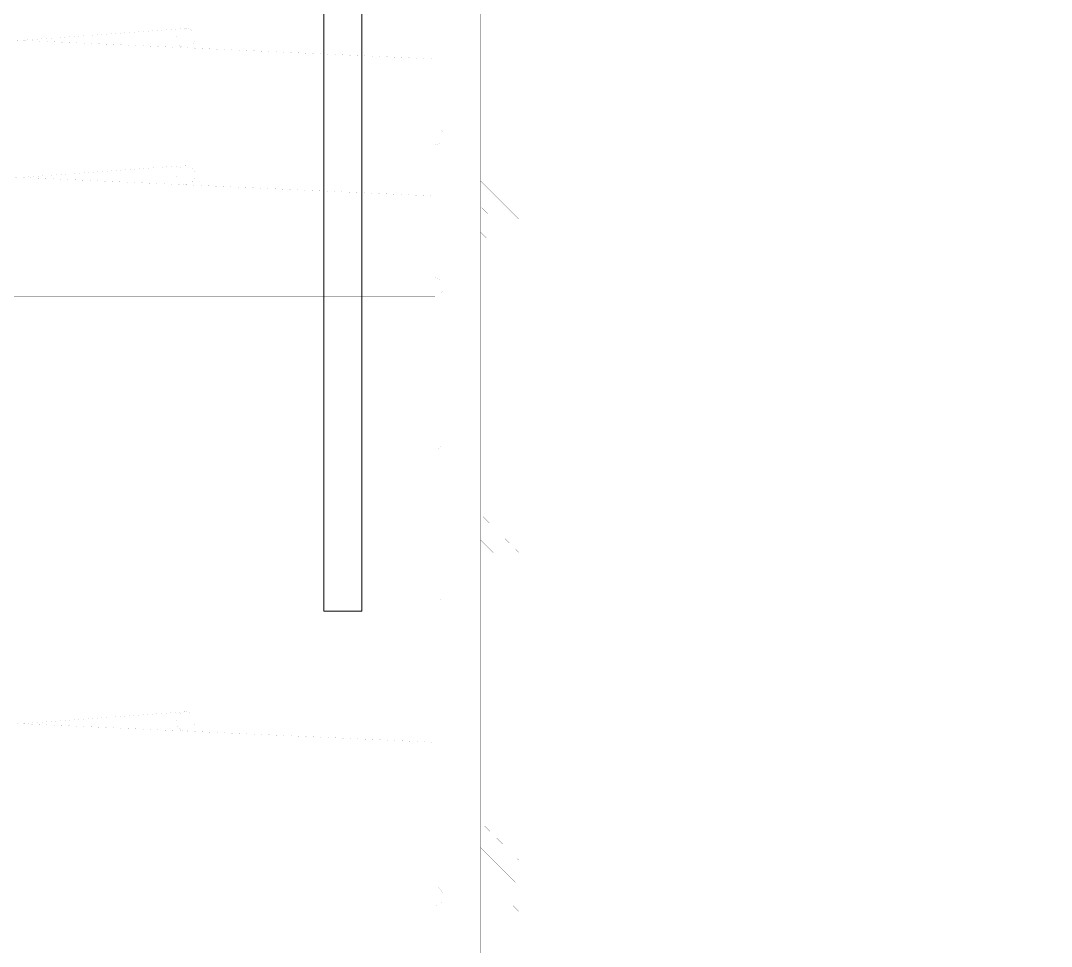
# Model space of a CAD drawing. Header units: millimetres. Extents: x -2171 to 1563, y -1758 to -1505.
# Drawn here: x 1395.934 to 1397.881, y -1597.589 to -1595.841 of the extents above; entities that cross this region are included whole.
import ezdxf

# ---------------------------------------------------------------- set-up
doc = ezdxf.new("R2010")
doc.units = ezdxf.units.MM
doc.layers.add('A-ANNO-DIMS', color=1, linetype='Continuous', lineweight=9)
doc.layers.add('Tablet', color=7, linetype='Continuous', true_color=0x0180ff)

msp = doc.modelspace()

# ---------------------------------------------------------------- linework, layer by layer
at = {"layer": 'A-ANNO-DIMS', "color": 94, "linetype": 'Continuous', "ltscale": 0.5}
for points in [[(1396.5067, -1596.9561), (1396.5067, -1592.9659)], [(1396.5786, -1592.9659), (1396.5786, -1596.9561)], [(1396.5067, -1596.9561), (1396.5786, -1596.9561)]]:
    msp.add_lwpolyline(points, dxfattribs=at)
at = {"layer": 'Tablet', "color": 96, "true_color": 0x018001, "const_width": 0.0000431}
for points in [[(1396.111, -1592.7512), (1396.111, -1603.5324), (1396.0571, -1603.5324), (1396.0571, -1592.7512)], [(1396.677, -1592.7512), (1396.677, -1603.5324), (1396.6052, -1603.5324), (1396.6052, -1592.7512)]]:
    msp.add_lwpolyline(points, dxfattribs=at)
at = {"layer": 'Tablet', "color": 150, "true_color": 0x0180ff}
msp.add_lwpolyline([(1396.8028, -1603.5324, 0.0000431, 0.0000431, 0), (1396.8028, -1593.3621, 0.0000431, 0.0000431, 0), (1397.8809, -1593.3621, 0.0000431, 0.0000431, 0), (1397.8809, -1593.434, 0.0000431, 0.0000431, 0), (1396.8747, -1593.434, 0.0000431, 0.0000431, 0), (1396.8747, -1603.5324, 0.0000431, 0.0000431, 0)], format="xyseb", close=True, dxfattribs=at)
at = {"layer": 'Tablet', "color": 96, "true_color": 0x018001}
for points in [[(1396.8028, -1595.8535, 0.0000431, 0.0000431, 0), (1396.8747, -1595.9254, 0.0000431, 0.0000431, 0)], [(1396.8452, -1595.8475, 0.0000431, 0.0000431, 0), (1396.8694, -1595.8717, 0.0000431, 0.0000431, 0)], [(1396.2458, -1595.8562, 0.0000431, 0.0000431, 0), (1395.9354, -1595.8786, 0.0000431, 0.0000431, 0)], [(1396.2638, -1595.8741, 0.0000431, 0.0000431, 0), (1396.2634, -1595.8776, 0.0000431, 0.0000431, 0), (1396.2624, -1595.881, 0.0000431, 0.0000431, 0), (1396.2607, -1595.8841, 0.0000431, 0.0000431, 0), (1396.2585, -1595.8868, 0.0000431, 0.0000431, 0), (1396.2558, -1595.8891, 0.0000431, 0.0000431, 0), (1396.2527, -1595.8907, 0.0000431, 0.0000431, 0), (1396.2493, -1595.8918, 0.0000431, 0.0000431, 0), (1396.2458, -1595.8921, 0.0000431, 0.0000431, 0), (1396.2423, -1595.8918, 0.0000431, 0.0000431, 0), (1396.2389, -1595.8907, 0.0000431, 0.0000431, 0), (1396.2358, -1595.8891, 0.0000431, 0.0000431, 0), (1396.2331, -1595.8868, 0.0000431, 0.0000431, 0), (1396.2308, -1595.8841, 0.0000431, 0.0000431, 0), (1396.2292, -1595.881, 0.0000431, 0.0000431, 0), (1396.2282, -1595.8776, 0.0000431, 0.0000431, 0), (1396.2278, -1595.8741, 0.0000431, 0.0000431, 0), (1396.2282, -1595.8706, 0.0000431, 0.0000431, 0), (1396.2292, -1595.8673, 0.0000431, 0.0000431, 0), (1396.2308, -1595.8642, 0.0000431, 0.0000431, 0), (1396.2331, -1595.8614, 0.0000431, 0.0000431, 0), (1396.2358, -1595.8592, 0.0000431, 0.0000431, 0), (1396.2389, -1595.8575, 0.0000431, 0.0000431, 0), (1396.2423, -1595.8565, 0.0000431, 0.0000431, 0), (1396.2458, -1595.8562, 0.0000431, 0.0000431, 0), (1396.2493, -1595.8565, 0.0000431, 0.0000431, 0), (1396.2527, -1595.8575, 0.0000431, 0.0000431, 0), (1396.2558, -1595.8592, 0.0000431, 0.0000431, 0), (1396.2585, -1595.8614, 0.0000431, 0.0000431, 0), (1396.2607, -1595.8642, 0.0000431, 0.0000431, 0), (1396.2624, -1595.8673, 0.0000431, 0.0000431, 0), (1396.2634, -1595.8706, 0.0000431, 0.0000431, 0), (1396.2638, -1595.8741, 0.0000431, 0.0000431, 0)], [(1395.9152, -1595.8777, 0.0000431, 0.0000431, 0), (1396.713, -1595.9137, 0.0000431, 0.0000431, 0)], [(1396.8028, -1595.9019, 0.0000431, 0.0000431, 0), (1396.821, -1595.9201, 0.0000431, 0.0000431, 0)], [(1396.8028, -1595.9503, 0.0000431, 0.0000431, 0), (1396.8747, -1596.0222, 0.0000431, 0.0000431, 0)], [(1396.8331, -1595.9322, 0.0000431, 0.0000431, 0), (1396.8573, -1595.9564, 0.0000431, 0.0000431, 0)], [(1396.8694, -1595.9685, 0.0000431, 0.0000431, 0), (1396.8747, -1595.9738, 0.0000431, 0.0000431, 0)], [(1396.8028, -1595.9987, 0.0000431, 0.0000431, 0), (1396.8089, -1596.0048, 0.0000431, 0.0000431, 0)], [(1396.821, -1596.0169, 0.0000431, 0.0000431, 0), (1396.8452, -1596.0411, 0.0000431, 0.0000431, 0)], [(1395.4695, -1596.0394, 0.0000431, 0.0000431, 0), (1396.7166, -1596.0394, 0.0000431, 0.0000431, 0), (1396.7191, -1596.0397, 0.0000431, 0.0000431, 0), (1396.7215, -1596.0403, 0.0000431, 0.0000431, 0), (1396.7238, -1596.0414, 0.0000431, 0.0000431, 0), (1396.7258, -1596.0428, 0.0000431, 0.0000431, 0), (1396.7276, -1596.0446, 0.0000431, 0.0000431, 0), (1396.729, -1596.0466, 0.0000431, 0.0000431, 0), (1396.7301, -1596.0489, 0.0000431, 0.0000431, 0), (1396.7307, -1596.0513, 0.0000431, 0.0000431, 0), (1396.7309, -1596.0538, 0.0000431, 0.0000431, 0), (1396.7309, -1596.061, 0.0000431, 0.0000431, 0), (1396.7307, -1596.0635, 0.0000431, 0.0000431, 0), (1396.7301, -1596.0659, 0.0000431, 0.0000431, 0), (1396.729, -1596.0682, 0.0000431, 0.0000431, 0), (1396.7276, -1596.0703, 0.0000431, 0.0000431, 0), (1396.7258, -1596.072, 0.0000431, 0.0000431, 0), (1396.7238, -1596.0735, 0.0000431, 0.0000431, 0), (1396.7215, -1596.0745, 0.0000431, 0.0000431, 0), (1396.7191, -1596.0752, 0.0000431, 0.0000431, 0), (1396.7166, -1596.0754, 0.0000431, 0.0000431, 0), (1395.4731, -1596.0754, 0.0000431, 0.0000431, 0)], [(1396.8028, -1596.0471, 0.0000431, 0.0000431, 0), (1396.8747, -1596.119, 0.0000431, 0.0000431, 0)], [(1396.8573, -1596.0532, 0.0000431, 0.0000431, 0), (1396.8747, -1596.0706, 0.0000431, 0.0000431, 0)], [(1396.8089, -1596.1016, 0.0000431, 0.0000431, 0), (1396.8331, -1596.1258, 0.0000431, 0.0000431, 0)], [(1396.2458, -1596.1149, 0.0000431, 0.0000431, 0), (1395.9354, -1596.1374, 0.0000431, 0.0000431, 0)], [(1396.2638, -1596.1329, 0.0000431, 0.0000431, 0), (1396.2634, -1596.1364, 0.0000431, 0.0000431, 0), (1396.2624, -1596.1398, 0.0000431, 0.0000431, 0), (1396.2607, -1596.1429, 0.0000431, 0.0000431, 0), (1396.2585, -1596.1456, 0.0000431, 0.0000431, 0), (1396.2558, -1596.1478, 0.0000431, 0.0000431, 0), (1396.2527, -1596.1495, 0.0000431, 0.0000431, 0), (1396.2493, -1596.1505, 0.0000431, 0.0000431, 0), (1396.2458, -1596.1509, 0.0000431, 0.0000431, 0), (1396.2423, -1596.1505, 0.0000431, 0.0000431, 0), (1396.2389, -1596.1495, 0.0000431, 0.0000431, 0), (1396.2358, -1596.1478, 0.0000431, 0.0000431, 0), (1396.2331, -1596.1456, 0.0000431, 0.0000431, 0), (1396.2308, -1596.1429, 0.0000431, 0.0000431, 0), (1396.2292, -1596.1398, 0.0000431, 0.0000431, 0), (1396.2282, -1596.1364, 0.0000431, 0.0000431, 0), (1396.2278, -1596.1329, 0.0000431, 0.0000431, 0), (1396.2282, -1596.1294, 0.0000431, 0.0000431, 0), (1396.2292, -1596.126, 0.0000431, 0.0000431, 0), (1396.2308, -1596.1229, 0.0000431, 0.0000431, 0), (1396.2331, -1596.1202, 0.0000431, 0.0000431, 0), (1396.2358, -1596.1179, 0.0000431, 0.0000431, 0), (1396.2389, -1596.1163, 0.0000431, 0.0000431, 0), (1396.2423, -1596.1153, 0.0000431, 0.0000431, 0), (1396.2458, -1596.1149, 0.0000431, 0.0000431, 0), (1396.2493, -1596.1153, 0.0000431, 0.0000431, 0), (1396.2527, -1596.1163, 0.0000431, 0.0000431, 0), (1396.2558, -1596.1179, 0.0000431, 0.0000431, 0), (1396.2585, -1596.1202, 0.0000431, 0.0000431, 0), (1396.2607, -1596.1229, 0.0000431, 0.0000431, 0), (1396.2624, -1596.126, 0.0000431, 0.0000431, 0), (1396.2634, -1596.1294, 0.0000431, 0.0000431, 0), (1396.2638, -1596.1329, 0.0000431, 0.0000431, 0)], [(1395.9152, -1596.1365, 0.0000431, 0.0000431, 0), (1396.713, -1596.1724, 0.0000431, 0.0000431, 0)], [(1396.8028, -1596.1439, 0.0000431, 0.0000431, 0), (1396.8747, -1596.2158, 0.0000431, 0.0000431, 0)], [(1396.8452, -1596.1379, 0.0000431, 0.0000431, 0), (1396.8694, -1596.1621, 0.0000431, 0.0000431, 0)], [(1396.8028, -1596.1924, 0.0000431, 0.0000431, 0), (1396.821, -1596.2105, 0.0000431, 0.0000431, 0)], [(1396.8331, -1596.2226, 0.0000431, 0.0000431, 0), (1396.8573, -1596.2468, 0.0000431, 0.0000431, 0)], [(1396.8028, -1596.2408, 0.0000431, 0.0000431, 0), (1396.8747, -1596.3126, 0.0000431, 0.0000431, 0)], [(1396.8694, -1596.2589, 0.0000431, 0.0000431, 0), (1396.8747, -1596.2642, 0.0000431, 0.0000431, 0)], [(1396.8028, -1596.2892, 0.0000431, 0.0000431, 0), (1396.8089, -1596.2952, 0.0000431, 0.0000431, 0)], [(1396.821, -1596.3073, 0.0000431, 0.0000431, 0), (1396.8452, -1596.3316, 0.0000431, 0.0000431, 0)], [(1395.4695, -1596.3269, 0.0000431, 0.0000431, 0), (1396.7166, -1596.3269, 0.0000431, 0.0000431, 0), (1396.7191, -1596.3272, 0.0000431, 0.0000431, 0), (1396.7215, -1596.3278, 0.0000431, 0.0000431, 0), (1396.7238, -1596.3289, 0.0000431, 0.0000431, 0), (1396.7258, -1596.3303, 0.0000431, 0.0000431, 0), (1396.7276, -1596.3321, 0.0000431, 0.0000431, 0), (1396.729, -1596.3341, 0.0000431, 0.0000431, 0), (1396.7301, -1596.3364, 0.0000431, 0.0000431, 0), (1396.7307, -1596.3388, 0.0000431, 0.0000431, 0), (1396.7309, -1596.3413, 0.0000431, 0.0000431, 0), (1396.7309, -1596.3485, 0.0000431, 0.0000431, 0), (1396.7307, -1596.351, 0.0000431, 0.0000431, 0), (1396.7301, -1596.3534, 0.0000431, 0.0000431, 0), (1396.729, -1596.3557, 0.0000431, 0.0000431, 0), (1396.7276, -1596.3578, 0.0000431, 0.0000431, 0), (1396.7258, -1596.3595, 0.0000431, 0.0000431, 0), (1396.7238, -1596.361, 0.0000431, 0.0000431, 0), (1396.7215, -1596.362, 0.0000431, 0.0000431, 0), (1396.7191, -1596.3627, 0.0000431, 0.0000431, 0), (1396.7166, -1596.3629, 0.0000431, 0.0000431, 0), (1395.4731, -1596.3629, 0.0000431, 0.0000431, 0)], [(1396.8028, -1596.3376, 0.0000431, 0.0000431, 0), (1396.8747, -1596.4095, 0.0000431, 0.0000431, 0)], [(1396.8573, -1596.3437, 0.0000431, 0.0000431, 0), (1396.8747, -1596.361, 0.0000431, 0.0000431, 0)], [(1396.8089, -1596.3921, 0.0000431, 0.0000431, 0), (1396.8331, -1596.4163, 0.0000431, 0.0000431, 0)], [(1396.8028, -1596.4344, 0.0000431, 0.0000431, 0), (1396.8747, -1596.5063, 0.0000431, 0.0000431, 0)], [(1396.8452, -1596.4284, 0.0000431, 0.0000431, 0), (1396.8694, -1596.4526, 0.0000431, 0.0000431, 0)], [(1396.8028, -1596.4828, 0.0000431, 0.0000431, 0), (1396.821, -1596.501, 0.0000431, 0.0000431, 0)], [(1396.8331, -1596.5131, 0.0000431, 0.0000431, 0), (1396.8573, -1596.5373, 0.0000431, 0.0000431, 0)], [(1396.8028, -1596.5312, 0.0000431, 0.0000431, 0), (1396.8747, -1596.6031, 0.0000431, 0.0000431, 0)], [(1396.8694, -1596.5494, 0.0000431, 0.0000431, 0), (1396.8747, -1596.5547, 0.0000431, 0.0000431, 0)], [(1396.8028, -1596.5796, 0.0000431, 0.0000431, 0), (1396.8089, -1596.5857, 0.0000431, 0.0000431, 0)], [(1396.821, -1596.5978, 0.0000431, 0.0000431, 0), (1396.8452, -1596.622, 0.0000431, 0.0000431, 0)], [(1395.4695, -1596.6144, 0.0000431, 0.0000431, 0), (1396.7166, -1596.6144, 0.0000431, 0.0000431, 0), (1396.7191, -1596.6147, 0.0000431, 0.0000431, 0), (1396.7215, -1596.6153, 0.0000431, 0.0000431, 0), (1396.7238, -1596.6164, 0.0000431, 0.0000431, 0), (1396.7258, -1596.6178, 0.0000431, 0.0000431, 0), (1396.7276, -1596.6196, 0.0000431, 0.0000431, 0), (1396.729, -1596.6216, 0.0000431, 0.0000431, 0), (1396.7301, -1596.6239, 0.0000431, 0.0000431, 0), (1396.7307, -1596.6263, 0.0000431, 0.0000431, 0), (1396.7309, -1596.6288, 0.0000431, 0.0000431, 0), (1396.7309, -1596.636, 0.0000431, 0.0000431, 0), (1396.7307, -1596.6385, 0.0000431, 0.0000431, 0), (1396.7301, -1596.6409, 0.0000431, 0.0000431, 0), (1396.729, -1596.6432, 0.0000431, 0.0000431, 0), (1396.7276, -1596.6453, 0.0000431, 0.0000431, 0), (1396.7258, -1596.647, 0.0000431, 0.0000431, 0), (1396.7238, -1596.6485, 0.0000431, 0.0000431, 0), (1396.7215, -1596.6495, 0.0000431, 0.0000431, 0), (1396.7191, -1596.6502, 0.0000431, 0.0000431, 0), (1396.7166, -1596.6504, 0.0000431, 0.0000431, 0), (1395.4731, -1596.6504, 0.0000431, 0.0000431, 0)], [(1396.8028, -1596.628, 0.0000431, 0.0000431, 0), (1396.8747, -1596.6999, 0.0000431, 0.0000431, 0)], [(1396.8573, -1596.6341, 0.0000431, 0.0000431, 0), (1396.8747, -1596.6515, 0.0000431, 0.0000431, 0)], [(1396.8089, -1596.6825, 0.0000431, 0.0000431, 0), (1396.8331, -1596.7067, 0.0000431, 0.0000431, 0)], [(1396.8028, -1596.7249, 0.0000431, 0.0000431, 0), (1396.8747, -1596.7967, 0.0000431, 0.0000431, 0)], [(1396.8452, -1596.7188, 0.0000431, 0.0000431, 0), (1396.8694, -1596.743, 0.0000431, 0.0000431, 0)], [(1396.8028, -1596.7733, 0.0000431, 0.0000431, 0), (1396.821, -1596.7914, 0.0000431, 0.0000431, 0)], [(1396.8331, -1596.8035, 0.0000431, 0.0000431, 0), (1396.8573, -1596.8277, 0.0000431, 0.0000431, 0)], [(1396.8028, -1596.8217, 0.0000431, 0.0000431, 0), (1396.8747, -1596.8935, 0.0000431, 0.0000431, 0)], [(1396.8694, -1596.8398, 0.0000431, 0.0000431, 0), (1396.8747, -1596.8451, 0.0000431, 0.0000431, 0)], [(1396.8028, -1596.8701, 0.0000431, 0.0000431, 0), (1396.8089, -1596.8762, 0.0000431, 0.0000431, 0)], [(1395.4695, -1596.9019, 0.0000431, 0.0000431, 0), (1396.7166, -1596.9019, 0.0000431, 0.0000431, 0), (1396.7191, -1596.9022, 0.0000431, 0.0000431, 0), (1396.7215, -1596.9028, 0.0000431, 0.0000431, 0), (1396.7238, -1596.9039, 0.0000431, 0.0000431, 0), (1396.7258, -1596.9053, 0.0000431, 0.0000431, 0), (1396.7276, -1596.9071, 0.0000431, 0.0000431, 0), (1396.729, -1596.9091, 0.0000431, 0.0000431, 0), (1396.7301, -1596.9114, 0.0000431, 0.0000431, 0), (1396.7307, -1596.9138, 0.0000431, 0.0000431, 0), (1396.7309, -1596.9163, 0.0000431, 0.0000431, 0), (1396.7309, -1596.9235, 0.0000431, 0.0000431, 0), (1396.7307, -1596.926, 0.0000431, 0.0000431, 0), (1396.7301, -1596.9284, 0.0000431, 0.0000431, 0), (1396.729, -1596.9307, 0.0000431, 0.0000431, 0), (1396.7276, -1596.9328, 0.0000431, 0.0000431, 0), (1396.7258, -1596.9345, 0.0000431, 0.0000431, 0), (1396.7238, -1596.936, 0.0000431, 0.0000431, 0), (1396.7215, -1596.937, 0.0000431, 0.0000431, 0), (1396.7191, -1596.9377, 0.0000431, 0.0000431, 0), (1396.7166, -1596.9379, 0.0000431, 0.0000431, 0), (1395.4731, -1596.9379, 0.0000431, 0.0000431, 0)], [(1396.821, -1596.8883, 0.0000431, 0.0000431, 0), (1396.8452, -1596.9125, 0.0000431, 0.0000431, 0)], [(1396.8028, -1596.9185, 0.0000431, 0.0000431, 0), (1396.8747, -1596.9904, 0.0000431, 0.0000431, 0)], [(1396.8573, -1596.9246, 0.0000431, 0.0000431, 0), (1396.8747, -1596.942, 0.0000431, 0.0000431, 0)], [(1396.8089, -1596.973, 0.0000431, 0.0000431, 0), (1396.8331, -1596.9972, 0.0000431, 0.0000431, 0)], [(1396.8028, -1597.0153, 0.0000431, 0.0000431, 0), (1396.8747, -1597.0872, 0.0000431, 0.0000431, 0)], [(1396.8452, -1597.0093, 0.0000431, 0.0000431, 0), (1396.8694, -1597.0335, 0.0000431, 0.0000431, 0)], [(1396.8028, -1597.0637, 0.0000431, 0.0000431, 0), (1396.821, -1597.0819, 0.0000431, 0.0000431, 0)], [(1396.8331, -1597.094, 0.0000431, 0.0000431, 0), (1396.8573, -1597.1182, 0.0000431, 0.0000431, 0)], [(1396.8028, -1597.1121, 0.0000431, 0.0000431, 0), (1396.8747, -1597.184, 0.0000431, 0.0000431, 0)], [(1396.8694, -1597.1303, 0.0000431, 0.0000431, 0), (1396.8747, -1597.1356, 0.0000431, 0.0000431, 0)], [(1396.2458, -1597.1463, 0.0000431, 0.0000431, 0), (1395.9354, -1597.1688, 0.0000431, 0.0000431, 0)], [(1396.2638, -1597.1643, 0.0000431, 0.0000431, 0), (1396.2634, -1597.1678, 0.0000431, 0.0000431, 0), (1396.2624, -1597.1712, 0.0000431, 0.0000431, 0), (1396.2607, -1597.1743, 0.0000431, 0.0000431, 0), (1396.2585, -1597.177, 0.0000431, 0.0000431, 0), (1396.2558, -1597.1792, 0.0000431, 0.0000431, 0), (1396.2527, -1597.1809, 0.0000431, 0.0000431, 0), (1396.2493, -1597.1819, 0.0000431, 0.0000431, 0), (1396.2458, -1597.1823, 0.0000431, 0.0000431, 0), (1396.2423, -1597.1819, 0.0000431, 0.0000431, 0), (1396.2389, -1597.1809, 0.0000431, 0.0000431, 0), (1396.2358, -1597.1792, 0.0000431, 0.0000431, 0), (1396.2331, -1597.177, 0.0000431, 0.0000431, 0), (1396.2308, -1597.1743, 0.0000431, 0.0000431, 0), (1396.2292, -1597.1712, 0.0000431, 0.0000431, 0), (1396.2282, -1597.1678, 0.0000431, 0.0000431, 0), (1396.2278, -1597.1643, 0.0000431, 0.0000431, 0), (1396.2282, -1597.1608, 0.0000431, 0.0000431, 0), (1396.2292, -1597.1574, 0.0000431, 0.0000431, 0), (1396.2308, -1597.1543, 0.0000431, 0.0000431, 0), (1396.2331, -1597.1516, 0.0000431, 0.0000431, 0), (1396.2358, -1597.1494, 0.0000431, 0.0000431, 0), (1396.2389, -1597.1477, 0.0000431, 0.0000431, 0), (1396.2423, -1597.1467, 0.0000431, 0.0000431, 0), (1396.2458, -1597.1463, 0.0000431, 0.0000431, 0), (1396.2493, -1597.1467, 0.0000431, 0.0000431, 0), (1396.2527, -1597.1477, 0.0000431, 0.0000431, 0), (1396.2558, -1597.1494, 0.0000431, 0.0000431, 0), (1396.2585, -1597.1516, 0.0000431, 0.0000431, 0), (1396.2607, -1597.1543, 0.0000431, 0.0000431, 0), (1396.2624, -1597.1574, 0.0000431, 0.0000431, 0), (1396.2634, -1597.1608, 0.0000431, 0.0000431, 0), (1396.2638, -1597.1643, 0.0000431, 0.0000431, 0)], [(1395.9152, -1597.1679, 0.0000431, 0.0000431, 0), (1396.713, -1597.2038, 0.0000431, 0.0000431, 0)], [(1396.8028, -1597.1605, 0.0000431, 0.0000431, 0), (1396.8089, -1597.1666, 0.0000431, 0.0000431, 0)], [(1396.821, -1597.1787, 0.0000431, 0.0000431, 0), (1396.8452, -1597.2029, 0.0000431, 0.0000431, 0)], [(1396.8028, -1597.2089, 0.0000431, 0.0000431, 0), (1396.8747, -1597.2808, 0.0000431, 0.0000431, 0)], [(1396.8573, -1597.215, 0.0000431, 0.0000431, 0), (1396.8747, -1597.2324, 0.0000431, 0.0000431, 0)], [(1396.8089, -1597.2634, 0.0000431, 0.0000431, 0), (1396.8331, -1597.2876, 0.0000431, 0.0000431, 0)], [(1396.8028, -1597.3058, 0.0000431, 0.0000431, 0), (1396.8747, -1597.3776, 0.0000431, 0.0000431, 0)], [(1396.8452, -1597.2997, 0.0000431, 0.0000431, 0), (1396.8694, -1597.3239, 0.0000431, 0.0000431, 0)], [(1396.8028, -1597.3542, 0.0000431, 0.0000431, 0), (1396.821, -1597.3723, 0.0000431, 0.0000431, 0)], [(1396.8331, -1597.3844, 0.0000431, 0.0000431, 0), (1396.8573, -1597.4087, 0.0000431, 0.0000431, 0)], [(1396.8028, -1597.4026, 0.0000431, 0.0000431, 0), (1396.8747, -1597.4745, 0.0000431, 0.0000431, 0)], [(1396.8694, -1597.4208, 0.0000431, 0.0000431, 0), (1396.8747, -1597.426, 0.0000431, 0.0000431, 0)], [(1396.8028, -1597.451, 0.0000431, 0.0000431, 0), (1396.8089, -1597.4571, 0.0000431, 0.0000431, 0)], [(1396.821, -1597.4692, 0.0000431, 0.0000431, 0), (1396.8452, -1597.4934, 0.0000431, 0.0000431, 0)], [(1395.4695, -1597.4769, 0.0000431, 0.0000431, 0), (1396.7166, -1597.4769, 0.0000431, 0.0000431, 0), (1396.7191, -1597.4772, 0.0000431, 0.0000431, 0), (1396.7215, -1597.4778, 0.0000431, 0.0000431, 0), (1396.7238, -1597.4789, 0.0000431, 0.0000431, 0), (1396.7258, -1597.4803, 0.0000431, 0.0000431, 0), (1396.7276, -1597.4821, 0.0000431, 0.0000431, 0), (1396.729, -1597.4841, 0.0000431, 0.0000431, 0), (1396.7301, -1597.4864, 0.0000431, 0.0000431, 0), (1396.7307, -1597.4888, 0.0000431, 0.0000431, 0), (1396.7309, -1597.4913, 0.0000431, 0.0000431, 0), (1396.7309, -1597.4985, 0.0000431, 0.0000431, 0), (1396.7307, -1597.501, 0.0000431, 0.0000431, 0), (1396.7301, -1597.5034, 0.0000431, 0.0000431, 0), (1396.729, -1597.5057, 0.0000431, 0.0000431, 0), (1396.7276, -1597.5078, 0.0000431, 0.0000431, 0), (1396.7258, -1597.5095, 0.0000431, 0.0000431, 0), (1396.7238, -1597.511, 0.0000431, 0.0000431, 0), (1396.7215, -1597.512, 0.0000431, 0.0000431, 0), (1396.7191, -1597.5127, 0.0000431, 0.0000431, 0), (1396.7166, -1597.5129, 0.0000431, 0.0000431, 0), (1395.4731, -1597.5129, 0.0000431, 0.0000431, 0)], [(1396.8028, -1597.4994, 0.0000431, 0.0000431, 0), (1396.8747, -1597.5713, 0.0000431, 0.0000431, 0)], [(1396.8573, -1597.5055, 0.0000431, 0.0000431, 0), (1396.8747, -1597.5229, 0.0000431, 0.0000431, 0)], [(1396.8089, -1597.5539, 0.0000431, 0.0000431, 0), (1396.8331, -1597.5781, 0.0000431, 0.0000431, 0)]]:
    msp.add_lwpolyline(points, format="xyseb", dxfattribs=at)
for points in [[(1396.7094, -1595.9137, 0.0000431, 0.0000431, 0), (1395.4516, -1595.9137, 0.0000431, 0.0000431, 0), (1395.4481, -1595.914, 0.0000431, 0.0000431, 0), (1395.4447, -1595.915, 0.0000431, 0.0000431, 0), (1395.4416, -1595.9167, 0.0000431, 0.0000431, 0), (1395.4389, -1595.9189, 0.0000431, 0.0000431, 0), (1395.4366, -1595.9217, 0.0000431, 0.0000431, 0), (1395.435, -1595.9248, 0.0000431, 0.0000431, 0), (1395.4339, -1595.9281, 0.0000431, 0.0000431, 0), (1395.4336, -1595.9316, 0.0000431, 0.0000431, 0), (1395.4339, -1595.9351, 0.0000431, 0.0000431, 0), (1395.435, -1595.9385, 0.0000431, 0.0000431, 0), (1395.4366, -1595.9416, 0.0000431, 0.0000431, 0), (1395.4389, -1595.9443, 0.0000431, 0.0000431, 0), (1395.4416, -1595.9466, 0.0000431, 0.0000431, 0), (1395.4447, -1595.9482, 0.0000431, 0.0000431, 0), (1395.4481, -1595.9493, 0.0000431, 0.0000431, 0), (1395.4516, -1595.9496, 0.0000431, 0.0000431, 0), (1396.7094, -1595.9496, 0.0000431, 0.0000431, 0)], [(1396.7094, -1596.1724, 0.0000431, 0.0000431, 0), (1395.4516, -1596.1724, 0.0000431, 0.0000431, 0), (1395.4481, -1596.1728, 0.0000431, 0.0000431, 0), (1395.4447, -1596.1738, 0.0000431, 0.0000431, 0), (1395.4416, -1596.1754, 0.0000431, 0.0000431, 0), (1395.4389, -1596.1777, 0.0000431, 0.0000431, 0), (1395.4366, -1596.1804, 0.0000431, 0.0000431, 0), (1395.435, -1596.1835, 0.0000431, 0.0000431, 0), (1395.4339, -1596.1869, 0.0000431, 0.0000431, 0), (1395.4336, -1596.1904, 0.0000431, 0.0000431, 0), (1395.4339, -1596.1939, 0.0000431, 0.0000431, 0), (1395.435, -1596.1973, 0.0000431, 0.0000431, 0), (1395.4366, -1596.2004, 0.0000431, 0.0000431, 0), (1395.4389, -1596.2031, 0.0000431, 0.0000431, 0), (1395.4416, -1596.2053, 0.0000431, 0.0000431, 0), (1395.4447, -1596.207, 0.0000431, 0.0000431, 0), (1395.4481, -1596.208, 0.0000431, 0.0000431, 0), (1395.4516, -1596.2084, 0.0000431, 0.0000431, 0), (1396.7094, -1596.2084, 0.0000431, 0.0000431, 0)], [(1396.7094, -1597.2038, 0.0000431, 0.0000431, 0), (1395.4516, -1597.2038, 0.0000431, 0.0000431, 0), (1395.4481, -1597.2042, 0.0000431, 0.0000431, 0), (1395.4447, -1597.2052, 0.0000431, 0.0000431, 0), (1395.4416, -1597.2069, 0.0000431, 0.0000431, 0), (1395.4389, -1597.2091, 0.0000431, 0.0000431, 0), (1395.4366, -1597.2118, 0.0000431, 0.0000431, 0), (1395.435, -1597.2149, 0.0000431, 0.0000431, 0), (1395.4339, -1597.2183, 0.0000431, 0.0000431, 0), (1395.4336, -1597.2218, 0.0000431, 0.0000431, 0), (1395.4339, -1597.2253, 0.0000431, 0.0000431, 0), (1395.435, -1597.2287, 0.0000431, 0.0000431, 0), (1395.4366, -1597.2318, 0.0000431, 0.0000431, 0), (1395.4389, -1597.2345, 0.0000431, 0.0000431, 0), (1395.4416, -1597.2367, 0.0000431, 0.0000431, 0), (1395.4447, -1597.2384, 0.0000431, 0.0000431, 0), (1395.4481, -1597.2394, 0.0000431, 0.0000431, 0), (1395.4516, -1597.2398, 0.0000431, 0.0000431, 0), (1396.7094, -1597.2398, 0.0000431, 0.0000431, 0)]]:
    msp.add_lwpolyline(points, format="xyseb", close=True, dxfattribs=at)

doc.saveas('drawing.dxf')
